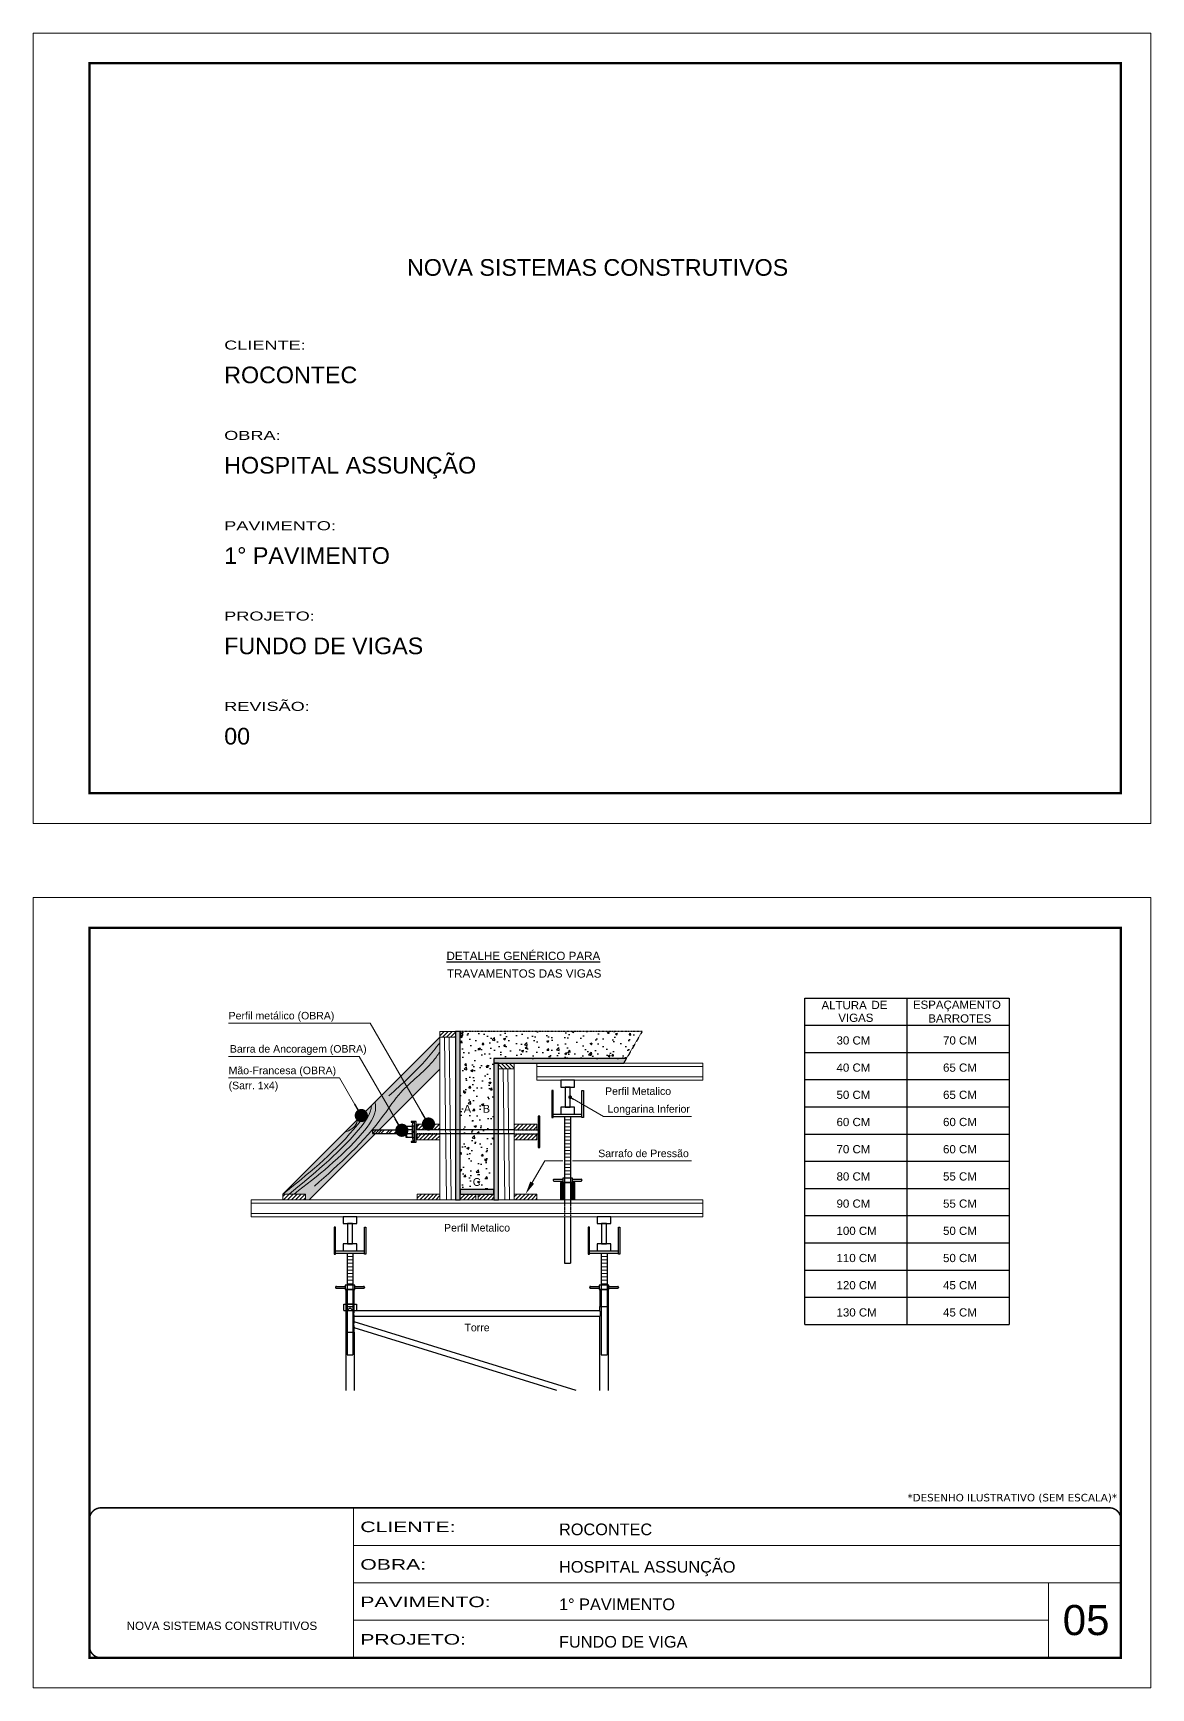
# Model space of a CAD drawing. Extents: x 3090 to 9343, y 762 to 5258.
# Drawn here: x 3090 to 4575, y 3059 to 5258 of the extents above; entities that cross this region are included whole.
import ezdxf
from ezdxf.enums import TextEntityAlignment as Align

# ---------------------------------------------------------------- set-up
doc = ezdxf.new("R2010")
doc.units = 0
for name, pattern in [('CONTINUO', [0]), ('DASHED', [0.75, 0.5, -0.25]), ('HIDDEN', [0.375, 0.25, -0.125])]:
    doc.linetypes.add(name, pattern=pattern)
doc.layers.add('BARRA DE ANCORAGEM', color=251, linetype='Continuous')
doc.layers.add('GARFOS', color=7, linetype='Continuous')
for name, color, linetype, lineweight in [('CARIMBO', 255, 'Continuous', 9), ('CONCRETO', 251, 'Continuous', 25), ('Demarcação 1', 251, 'Continuous', 9), ('Escoras', 2, 'Continuous', 25), ('Folhas', 255, 'Continuous', 9), ('Forcador', 251, 'Continuous', 25), ('Hachura', 251, 'Continuous', 9), ('Madeira', 126, 'Continuous', 18), ('Perfil Metálico', 224, 'Continuous', 18), ('SARRAFO DE PRESSAO', 251, 'DASHED', 9)]:
    doc.layers.add(name, color=color, linetype=linetype, lineweight=lineweight)
doc.layers.add('Demarcação 2', color=7, linetype='Continuous', lineweight=9, true_color=0xe0e0e0)
doc.styles.add('ARIAL', font='arial.ttf')
doc.styles.get("Standard").update_dxf_attribs({"font": 'arial.ttf'})
doc.styles.add('stylellllll', font='verdana.ttf', dxfattribs={"height": 2})
doc.styles.add('Tecnologia', font='')
doc.styles.get('Tecnologia').set_extended_font_data('Forgotten Futurist')
doc.dimstyles.new('3x', dxfattribs={"dimtxt": 10, "dimasz": 5, "dimexe": 7, "dimexo": 5, "dimgap": 4, "dimtad": 1, "dimdec": 4, "dimlfac": 0.333333, "dimdsep": 46, "dimtxsty": 'Standard', "dimblk": 'DOT', "dimcen": 0.09, "dimclrd": 1, "dimclre": 1, "dimclrt": 2, "dimadec": 0, "dimazin": 2, "dimtfac": 1, "dimtdec": 4, "dimtmove": 0, "dimatfit": 3, "dimldrblk": 'DOT', "dimfxl": 1, "dimtolj": 1, "dimtzin": 0, "dimlwd": 9, "dimlwe": 9, "dimarcsym": 0})
pattern_1 = [(45, (-1650.8138, 9648.663), (-2.6516504, 2.6516504), [])]

# ---------------------------------------------------------------- blocks, each defined once
blk = doc.blocks.new('9999999999')
at = {"color": 30, "linetype": 'CONTINUO'}
for p, q in [((98564.6, 34230.2), (98564.6, 34429.4)), ((98564.6, 34379.6), (99584, 34379.6)), ((98564.6, 34329.8), (99488, 34329.8)), ((99584, 34329.8), (99488, 34329.8)), ((99488, 34329.8), (99488, 34230.2)), ((98564.6, 34280), (99488, 34280))]:
    blk.add_line(p, q, dxfattribs=at)
at = {"color": 30, "linetype": 'CONTINUO', "const_width": 2}
blk.add_lwpolyline([(99584, 34230.2), (99584, 34414.4, 0.414214), (99569, 34429.4), (98229, 34429.4, 0.414214), (98214, 34414.4), (98214, 34245.2, 0.414214), (98229, 34230.2), (99584, 34230.2)], format="xyb", dxfattribs=at)
at = {"layer": 'Folhas'}
blk.add_lwpolyline([(98139, 34190.2), (99624, 34190.2), (99624, 35240.2), (98139, 35240.2)], close=True, dxfattribs=at)
at = {"layer": 'Folhas', "color": 30, "const_width": 3}
blk.add_lwpolyline([(98214, 34230.2), (99584, 34230.2), (99584, 35200.2), (98214, 35200.2)], close=True, dxfattribs=at)
at = {"color": 7, "linetype": 'Continuous', "ltscale": 5, "style": 'ARIAL'}
for s, height, p in [('ROCONTEC', 15.48, (98837.7, 34393.1)), ('HOSPITAL ASSUNÇÃO', 15.483, (98837.7, 34343.3)), ('1° PAVIMENTO', 15.483, (98837.7, 34293.5)), ('NOVA SISTEMAS CONSTRUTIVOS', 11.059, (98263.2, 34267.2)), ('FUNDO DE VIGA', 15.483, (98837.7, 34243.7))]:
    blk.add_text(s, height=height, dxfattribs=at).set_placement(p)
at = {"layer": 'Folhas', "color": 7, "style": 'Tecnologia', "width": 1.5}
for s, p in [('CLIENTE:', (98573.7, 34397.2)), ('OBRA:', (98573.7, 34347.3)), ('PAVIMENTO:', (98573.7, 34297.5)), ('PROJETO:', (98573.7, 34247.7))]:
    blk.add_text(s, height=14, dxfattribs=at).set_placement(p)
blk = doc.blocks.new('HT20CT')
at = {"layer": 'Forcador'}
for points in [[(-4, 16), (-4, 20), (4, 20), (4, 16)], [(-1.5, 4), (-1.5, 16), (1.5, 16), (1.5, 4)], [(-4, 0), (-4, 4), (4, 4), (4, 0)]]:
    blk.add_lwpolyline(points, close=True, dxfattribs=at)
blk = doc.blocks.new('_Dot')
at = {"color": 0, "linetype": 'ByBlock', "lineweight": -2}
blk.add_line((-0.5, 0), (-1, 0), dxfattribs=at)
at = {"color": 0, "linetype": 'ByBlock', "const_width": 0.5}
blk.add_lwpolyline([(-0.25, 0, 1), (0.25, 0, 1)], format="xyb", close=True, dxfattribs=at)

msp = doc.modelspace()

# ---------------------------------------------------------------- hatches: boundary and pattern name
at = {"layer": 'CONCRETO', "linetype": 'DASHED', "ltscale": 0.3}
h = msp.add_hatch(dxfattribs=at)
h.set_pattern_fill('AR-CONC', color=256, scale=4, style=0)
h.set_pattern_definition([(50, (-45009.808, -4021.678), (28.690407, -2.510085), [3, -33]), (355, (-45009.808, -4021.678), (-5.550053, 30.087685), [2.4, -26.4]), (100.4514, (-45007.417, -4021.887), (23.140375, 27.577582), [2.549608, -28.045684]), (46.1842, (-45009.808, -4013.68), (42.689642, -6.62076), [4.5, -49.5]), (96.6356, (-45006.25, -4014.23), (37.386508, 38.964715), [3.82441, -42.06852]), (351.1842, (-45009.81, -4013.68), (37.386478, 38.964744), [3.6, -39.6]), (21, (-45005.808, -4015.678), (23.876282, -16.104756), [3, -33]), (326, (-45005.808, -4015.678), (9.732613, 29.006002), [2.4, -26.4]), (71.4514, (-45003.818, -4017.02), (33.608905, 12.90122), [2.549608, -28.045684]), (37.5, (-45009.808, -4021.678), (0.4863942, 13.3157542), [0, -26.08, 0, -26.8, 0, -26.5]), (7.5, (-45009.808, -4021.678), (10.5227815, 15.7764685), [0, -15.28, 0, -25.48, 0, -10.1]), (327.5, (-45018.728, -4021.678), (21.3528974, -0.9021949), [0, -10, 0, -31.2, 0, -41.4]), (317.5, (-45022.728, -4021.678), (23.327447, 4.004199), [0, -13, 0, -20.72, 0, -29.4])])
h.paths.add_polyline_path([(3657.21, 3931.25), (3657.21, 3721.25), (3702.21, 3721.25), (3702.21, 3895.25), (3878.2, 3895.25), (3898.99, 3931.25)])
h.paths.add_polyline_path([(3684.79, 3820.72), (3699.63, 3820.72), (3699.63, 3836.27), (3684.79, 3836.27)], flags=24)
h.paths.add_polyline_path([(3659.47, 3820.72), (3674.36, 3820.72), (3674.36, 3836.27), (3659.47, 3836.27)], flags=24)
h.paths.add_polyline_path([(3671.34, 3723.21), (3687.16, 3723.21), (3687.16, 3739.29), (3671.34, 3739.29)], flags=24)
at = {"layer": 'Demarcação 1'}
for points in [[(3657.21, 3931.25), (3651.21, 3931.25), (3651.21, 3707.75), (3657.21, 3707.75)], [(3878.2, 3895.25), (3702.21, 3895.25), (3702.21, 3889.25), (3874.74, 3889.25)], [(3708.21, 3889.25), (3702.21, 3889.25), (3702.21, 3707.75), (3708.21, 3707.75)], [(3702.21, 3721.25), (3657.21, 3721.25), (3657.21, 3715.25), (3702.21, 3715.25)]]:
    msp.add_hatch(color=256, dxfattribs=at).paths.add_polyline_path(points)
at = {"layer": 'Demarcação 2'}
msp.add_hatch(color=256, dxfattribs=at).paths.add_polyline_path([(3630.21, 3881.32), (3630.21, 3923.75), (3421.72, 3715.27), (3451.79, 3715.27), (3451.79, 3707.75), (3456.63, 3707.75), (3544.42, 3795.54), (3540.75, 3795.54), (3540.75, 3799.96), (3548.84, 3799.96)])
at = {"layer": 'Hachura'}
h = msp.add_hatch(dxfattribs=at)
h.set_pattern_fill('ANSI31', color=256, scale=30, style=0)
h.set_pattern_definition(pattern_1)
h.paths.add_polyline_path([(3630.21, 3931.25), (3651.21, 3931.25), (3651.21, 3923.75), (3630.21, 3923.75)])
h = msp.add_hatch(dxfattribs=at)
h.set_pattern_fill('ANSI31', color=256, scale=30, style=0)
h.set_pattern_definition([(135, (11191.0973, 8204.358), (2.6516504, 2.6516504), [])])
h.paths.add_polyline_path([(3708.21, 3889.25), (3729.21, 3889.25), (3729.21, 3881.75), (3708.21, 3881.75)])
h = msp.add_hatch(dxfattribs=at)
h.set_pattern_fill('ANSI31', color=256, scale=30, style=0)
h.set_pattern_definition(pattern_1)
h.paths.add_polyline_path([(3630.21, 3800.76), (3630.21, 3808.27), (3600.14, 3808.27), (3600.14, 3800.76)])
h = msp.add_hatch(dxfattribs=at)
h.set_pattern_fill('ANSI31', color=256, scale=30, style=0)
h.set_pattern_definition(pattern_1)
h.paths.add_polyline_path([(3759.28, 3800.76), (3759.28, 3808.27), (3729.21, 3808.27), (3729.21, 3800.76)])
h = msp.add_hatch(dxfattribs=at)
h.set_pattern_fill('ANSI32', color=256, scale=20, angle=90, style=0)
h.set_pattern_definition([(45, (12197.279, -5176.581), (5.303301, -5.303301), []), (45, (12197.279, -5173.0455), (5.303301, -5.303301), [])])
h.paths.add_polyline_path([(3540.75, 3795.54), (3540.75, 3799.96), (3585.75, 3799.96), (3585.75, 3795.54)])
h = msp.add_hatch(dxfattribs=at)
h.set_pattern_fill('ANSI31', color=256, scale=30, style=0)
h.set_pattern_definition(pattern_1)
h.paths.add_polyline_path([(3600.14, 3787.22), (3630.21, 3787.22), (3630.21, 3794.74), (3600.14, 3794.74)])
h = msp.add_hatch(dxfattribs=at)
h.set_pattern_fill('ANSI31', color=256, scale=30, style=0)
h.set_pattern_definition(pattern_1)
h.paths.add_polyline_path([(3729.21, 3787.22), (3759.28, 3787.22), (3759.28, 3794.74), (3729.21, 3794.74)])
h = msp.add_hatch(dxfattribs=at)
h.set_pattern_fill('ANSI31', color=256, scale=30, style=0)
h.set_pattern_definition([(45, (-1829.2292, 9555.6564), (-2.6516504, 2.6516504), [])])
h.paths.add_polyline_path([(3451.79, 3707.75), (3451.79, 3715.27), (3421.72, 3715.27), (3421.72, 3707.75)])
h = msp.add_hatch(dxfattribs=at)
h.set_pattern_fill('ANSI31', color=256, scale=30, style=0)
h.set_pattern_definition(pattern_1)
h.paths.add_polyline_path([(3600.21, 3707.75), (3630.21, 3707.75), (3630.21, 3715.25), (3600.21, 3715.25)])
h = msp.add_hatch(dxfattribs=at)
h.set_pattern_fill('ANSI31', color=256, scale=30, style=0)
h.set_pattern_definition(pattern_1)
h.paths.add_polyline_path([(3657.21, 3715.25), (3678.21, 3715.25), (3678.21, 3707.75), (3657.21, 3707.75)])
h = msp.add_hatch(dxfattribs=at)
h.set_pattern_fill('ANSI31', color=256, scale=30, style=0)
h.set_pattern_definition(pattern_1)
h.paths.add_polyline_path([(3702.21, 3707.75), (3702.21, 3715.25), (3681.21, 3715.25), (3681.21, 3707.75)])
h = msp.add_hatch(dxfattribs=at)
h.set_pattern_fill('ANSI31', color=256, scale=30, style=0)
h.set_pattern_definition(pattern_1)
h.paths.add_polyline_path([(3759.21, 3715.25), (3729.21, 3715.25), (3729.21, 3707.75), (3759.21, 3707.75)])
at = {"layer": 'Perfil Metálico'}
for points in [[(3790.57, 3707.75), (3795.07, 3707.75), (3795.07, 3730.55), (3790.57, 3730.55)], [(3804.94, 3707.75), (3809.44, 3707.75), (3809.44, 3730.55), (3804.94, 3730.55)]]:
    msp.add_hatch(color=256, dxfattribs=at).paths.add_polyline_path(points)

# ---------------------------------------------------------------- linework, layer by layer
for points in [[(3657.21, 3931.25), (3651.21, 3931.25), (3651.21, 3707.75), (3657.21, 3707.75)], [(3878.2, 3895.25), (3702.21, 3895.25), (3702.21, 3889.25), (3874.74, 3889.25)], [(3708.21, 3889.25), (3702.21, 3889.25), (3702.21, 3707.75), (3708.21, 3707.75)], [(3702.21, 3721.25), (3657.21, 3721.25), (3657.21, 3715.25), (3702.21, 3715.25)]]:
    msp.add_lwpolyline(points, close=True)
at = {"layer": 'BARRA DE ANCORAGEM'}
for p, q in [((3593.64, 3805.26), (3594.8, 3810.56)), ((3595.96, 3811.45), (3595.96, 3784.05)), ((3593.64, 3790.24), (3594.8, 3784.93)), ((3729.2, 3800.41), (3630.21, 3800.41)), ((3729.2, 3795.08), (3630.21, 3795.08))]:
    msp.add_line(p, q, dxfattribs=at)
at = {"layer": 'BARRA DE ANCORAGEM', "linetype": 'HIDDEN'}
for p, q in [((3630.21, 3800.41), (3598.64, 3800.41)), ((3630.21, 3795.08), (3598.64, 3795.08)), ((3729.2, 3800.41), (3760.78, 3800.41)), ((3729.2, 3795.08), (3760.78, 3795.08))]:
    msp.add_line(p, q, dxfattribs=at)
at = {"layer": 'BARRA DE ANCORAGEM', "flags": 128}
for points in [[(3593.64, 3790.24), (3585.75, 3790.24), (3585.75, 3805.26), (3593.64, 3805.26)], [(3593.64, 3797.31), (3595.96, 3797.31), (3595.96, 3798.19), (3593.64, 3798.19), (3593.64, 3797.31), (3593.64, 3798.19)]]:
    msp.add_lwpolyline(points, dxfattribs=at)
for points in [[(3593.64, 3800.4), (3587.52, 3800.4, -0.729796), (3587.52, 3805.26, -0.729796)], [(3593.64, 3795.1), (3587.52, 3795.1, -0.6666667), (3587.52, 3800.4, -0.6666667)]]:
    msp.add_lwpolyline(points, format="xyb", dxfattribs=at)
for points in [[(3595.96, 3811.45), (3592.41, 3811.45), (3592.41, 3810.56), (3595.96, 3810.56)], [(3595.96, 3805.26), (3593.64, 3805.26), (3593.64, 3790.24), (3595.96, 3790.24)], [(3598.64, 3784.05), (3598.64, 3811.45), (3595.96, 3811.45), (3595.96, 3784.05)], [(3763.18, 3776.95), (3763.18, 3818.55), (3760.78, 3818.55), (3760.78, 3776.95)], [(3585.75, 3799.96), (3540.75, 3799.96), (3540.75, 3795.54), (3585.75, 3795.54)], [(3595.96, 3784.93), (3592.41, 3784.93), (3592.41, 3784.05), (3595.96, 3784.05)]]:
    msp.add_lwpolyline(points, close=True, dxfattribs=at)
at = {"layer": 'BARRA DE ANCORAGEM'}
msp.add_arc((3588.3, 3792.67), 2.55, 107.75636, 252.24364, dxfattribs=at)
at = {"layer": 'CONCRETO', "linetype": 'DASHED', "ltscale": 0.3}
for q in [(3657.21, 3931.25), (3878.2, 3895.25)]:
    msp.add_line((3898.99, 3931.25), q, dxfattribs=at)
at = {"layer": 'Escoras'}
for p, q in [((3805.63, 3730.55), (3794.38, 3730.55)), ((3505.33, 3588.2), (3505.33, 3454.1)), ((3516.58, 3588.2), (3505.33, 3588.2)), ((3516.58, 3565.7), (3516.58, 3588.2)), ((3854.08, 3588.2), (3842.83, 3588.2)), ((3842.83, 3588.2), (3842.83, 3565.7)), ((3854.08, 3588.2), (3854.08, 3454.1)), ((3502.52, 3569.07), (3519.4, 3569.07)), ((3502.52, 3560.3), (3502.52, 3569.07)), ((3505.33, 3565.7), (3516.58, 3565.7)), ((3514.9, 3569.05), (3507.02, 3569.05)), ((3516.58, 3560.07), (3516.58, 3565.7)), ((3519.4, 3569.07), (3519.4, 3560.3)), ((3842.83, 3565.7), (3854.08, 3565.7)), ((3842.83, 3560.07), (3842.83, 3565.7)), ((3502.52, 3560.3), (3508.03, 3560.3)), ((3514.9, 3560.02), (3507.02, 3560.02)), ((3513.88, 3560.3), (3519.4, 3560.3)), ((3842.83, 3560.07), (3516.58, 3560.07)), ((3842.83, 3552.42), (3516.58, 3552.42)), ((3516.58, 3546.07), (3516.58, 3552.42)), ((3811.35, 3454.1), (3516.58, 3545.58)), ((3842.83, 3454.1), (3842.83, 3552.42)), ((3505.33, 3531.95), (3516.58, 3531.95)), ((3785.54, 3454.1), (3516.58, 3537.57)), ((3516.58, 3531.95), (3516.58, 3537.57)), ((3516.58, 3531.95), (3516.58, 3454.1))]:
    msp.add_line(p, q, dxfattribs=at)
for centre, radius, start, end in [((3510.96, 3560.3), 2.92, 0, 180), ((3524.15, 3556.25), 8.48, 153.19207, 206.80793), ((3525.99, 3541.82), 10.33, 155.71056, 204.28944), ((3835.26, 3556.25), 8.48, 333.19207, 26.80793)]:
    msp.add_arc(centre, radius, start, end, dxfattribs=at)
at = {"layer": 'Folhas'}
msp.add_lwpolyline([(3089.93, 4207.68), (4574.93, 4207.68), (4574.93, 5257.68), (3089.93, 5257.68)], close=True, dxfattribs=at)
at = {"layer": 'Folhas', "color": 30, "const_width": 3}
msp.add_lwpolyline([(3164.93, 4247.68), (4534.93, 4247.68), (4534.93, 5217.68), (3164.93, 5217.68)], close=True, dxfattribs=at)
at = {"layer": 'Forcador', "linetype": 'Continuous'}
for p, q in [((3780.88, 3821.45), (3819.13, 3821.45)), ((3780.88, 3818.3), (3819.13, 3818.3)), ((3796.07, 3818.3), (3796.07, 3707.75)), ((3803.94, 3818.3), (3803.94, 3707.75)), ((3780.88, 3733.92), (3780.88, 3733.47)), ((3781.89, 3734.94), (3793.71, 3734.94)), ((3781.89, 3732.46), (3793.71, 3732.46)), ((3806.31, 3734.94), (3818.12, 3734.94)), ((3806.31, 3732.46), (3818.12, 3732.46)), ((3819.13, 3733.92), (3819.13, 3733.47)), ((3796.07, 3684.95), (3796.07, 3623.3)), ((3803.94, 3684.95), (3803.94, 3623.3)), ((3491.83, 3639.95), (3530.08, 3639.95)), ((3491.83, 3636.8), (3530.08, 3636.8)), ((3507.02, 3636.8), (3507.02, 3501.8)), ((3514.9, 3636.8), (3514.9, 3501.8)), ((3829.33, 3639.95), (3867.58, 3639.95)), ((3829.33, 3636.8), (3867.58, 3636.8)), ((3844.52, 3636.8), (3844.52, 3501.8)), ((3852.4, 3636.8), (3852.4, 3501.8)), ((3796.07, 3623.3), (3803.94, 3623.3)), ((3491.83, 3591.57), (3491.83, 3591.12)), ((3492.85, 3592.59), (3504.66, 3592.59)), ((3492.85, 3590.11), (3504.66, 3590.11)), ((3517.26, 3592.59), (3529.07, 3592.59)), ((3517.26, 3590.11), (3529.07, 3590.11)), ((3530.08, 3591.57), (3530.08, 3591.12)), ((3829.33, 3591.57), (3829.33, 3591.12)), ((3830.35, 3592.59), (3842.16, 3592.59)), ((3830.35, 3590.11), (3842.16, 3590.11)), ((3854.76, 3592.59), (3866.57, 3592.59)), ((3854.76, 3590.11), (3866.57, 3590.11)), ((3867.58, 3591.57), (3867.58, 3591.12)), ((3507.02, 3501.8), (3514.9, 3501.8)), ((3844.52, 3501.8), (3852.4, 3501.8))]:
    msp.add_line(p, q, dxfattribs=at)
at = {"layer": 'Forcador', "linetype": 'HIDDEN'}
for p, q in [((3796.07, 3707.75), (3796.07, 3684.95)), ((3803.94, 3707.75), (3803.94, 3684.95))]:
    msp.add_line(p, q, dxfattribs=at)
at = {"layer": 'Forcador', "linetype": 'Continuous'}
for points in [[(3778.97, 3852.95), (3778.97, 3816.95), (3780.88, 3816.95), (3780.88, 3852.95)], [(3821.04, 3852.95), (3821.04, 3816.95), (3819.13, 3816.95), (3819.13, 3852.95)], [(3793.71, 3736.4), (3793.71, 3730.55), (3806.31, 3730.55), (3806.31, 3736.4)], [(3489.92, 3671.45), (3489.92, 3635.45), (3491.83, 3635.45), (3491.83, 3671.45)], [(3532, 3671.45), (3532, 3635.45), (3530.08, 3635.45), (3530.08, 3671.45)], [(3827.42, 3671.45), (3827.42, 3635.45), (3829.33, 3635.45), (3829.33, 3671.45)], [(3869.5, 3671.45), (3869.5, 3635.45), (3867.58, 3635.45), (3867.58, 3671.45)], [(3504.66, 3594.05), (3504.66, 3588.2), (3517.26, 3588.2), (3517.26, 3594.05)], [(3842.16, 3594.05), (3842.16, 3588.2), (3854.76, 3588.2), (3854.76, 3594.05)]]:
    msp.add_lwpolyline(points, close=True, dxfattribs=at)
for centre, start, end in [((3781.89, 3733.92), 90, 180), ((3781.89, 3733.47), 180, 270), ((3818.12, 3733.92), 0, 90), ((3818.12, 3733.47), 270, 0), ((3492.85, 3591.57), 90, 180), ((3492.85, 3591.12), 180, 270), ((3529.07, 3591.57), 0, 90), ((3529.07, 3591.12), 270, 0), ((3830.35, 3591.57), 90, 180), ((3830.35, 3591.12), 180, 270), ((3866.57, 3591.57), 0, 90), ((3866.57, 3591.12), 270, 0)]:
    msp.add_arc(centre, 1.01, start, end, dxfattribs=at)
at = {"layer": 'GARFOS', "color": 2, "ltscale": 1.5}
for p, q in [((4115.13, 3542), (4115.13, 3975.64)), ((4115.13, 3975.64), (4386.67, 3975.64)), ((4250.9, 3975.64), (4250.9, 3542)), ((4386.67, 3975.64), (4386.67, 3542)), ((4115.13, 3939.5), (4386.67, 3939.5)), ((4115.13, 3939.5), (4386.67, 3939.5)), ((4115.13, 3903.36), (4386.67, 3903.36)), ((4115.13, 3867.23), (4386.67, 3867.23)), ((4115.13, 3831.09), (4386.67, 3831.09)), ((4115.13, 3794.96), (4386.67, 3794.96)), ((4115.13, 3758.82), (4386.67, 3758.82)), ((4115.13, 3722.68), (4386.67, 3722.68)), ((4115.13, 3686.55), (4386.67, 3686.55)), ((4115.13, 3650.41), (4386.67, 3650.41)), ((4115.13, 3614.27), (4386.67, 3614.27)), ((4115.13, 3578.14), (4386.67, 3578.14)), ((4115.13, 3542), (4386.67, 3542))]:
    msp.add_line(p, q, dxfattribs=at)
at = {"layer": 'Hachura'}
for p, q in [((3639.23, 3707.75), (3636.53, 3923.75)), ((3645.23, 3707.75), (3642.53, 3923.75)), ((3716.71, 3707.75), (3714.53, 3881.75)), ((3722.71, 3707.75), (3720.53, 3881.75)), ((3803.94, 3813.78), (3796.07, 3813.78)), ((3803.94, 3809.27), (3796.07, 3809.27)), ((3803.94, 3804.75), (3796.07, 3804.75)), ((3803.94, 3800.23), (3796.07, 3800.23)), ((3803.94, 3795.72), (3796.07, 3795.72)), ((3803.94, 3791.2), (3796.07, 3791.2)), ((3803.94, 3786.68), (3796.07, 3786.68)), ((3803.94, 3782.17), (3796.07, 3782.17)), ((3803.94, 3777.65), (3796.07, 3777.65)), ((3803.94, 3773.13), (3796.07, 3773.13)), ((3803.94, 3768.62), (3796.07, 3768.62)), ((3803.94, 3764.1), (3796.07, 3764.1)), ((3803.94, 3759.58), (3796.07, 3759.58)), ((3803.94, 3755.07), (3796.07, 3755.07)), ((3803.94, 3750.55), (3796.07, 3750.55)), ((3803.94, 3746.03), (3796.07, 3746.03)), ((3803.94, 3741.52), (3796.07, 3741.52)), ((3514.9, 3632.28), (3507.02, 3632.28)), ((3514.9, 3627.77), (3507.02, 3627.77)), ((3852.4, 3632.28), (3844.52, 3632.28)), ((3852.4, 3627.77), (3844.52, 3627.77)), ((3514.9, 3623.25), (3507.02, 3623.25)), ((3514.9, 3618.73), (3507.02, 3618.73)), ((3514.9, 3614.22), (3507.02, 3614.22)), ((3514.9, 3609.7), (3507.02, 3609.7)), ((3852.4, 3623.25), (3844.52, 3623.25)), ((3852.4, 3618.73), (3844.52, 3618.73)), ((3852.4, 3614.22), (3844.52, 3614.22)), ((3852.4, 3609.7), (3844.52, 3609.7)), ((3514.9, 3605.18), (3507.02, 3605.18)), ((3514.9, 3600.67), (3507.02, 3600.67)), ((3514.9, 3596.15), (3507.02, 3596.15)), ((3852.4, 3605.18), (3844.52, 3605.18)), ((3852.4, 3600.67), (3844.52, 3600.67)), ((3852.4, 3596.15), (3844.52, 3596.15))]:
    msp.add_line(p, q, dxfattribs=at)
at = {"layer": 'Hachura', "color": 1}
for p, q in [((3752.96, 3730.4), (3769.62, 3759.26)), ((3769.62, 3759.26), (3793.57, 3759.26)), ((3806.44, 3759.26), (3964.55, 3759.26))]:
    msp.add_line(p, q, dxfattribs=at)
at = {"layer": 'Hachura'}
for points in [[(3630.21, 3915.95), (3613.16, 3894.99), (3562.58, 3845.73)], [(3463.69, 3725.76), (3555.58, 3819.88), (3578.53, 3850.37), (3620.9, 3891.41), (3630.21, 3903.87)], [(3436.76, 3715.27), (3527.26, 3796.17), (3544.91, 3831), (3544.17, 3837.71)], [(3503.47, 3797.01), (3519.81, 3809.66), (3520.58, 3814.12)]]:
    msp.add_spline(points, degree=3, dxfattribs=at)
for points, knots in [([(3430.07, 3715.27), (3461.42, 3740.74), (3502.08, 3773.78), (3539.16, 3821.16), (3539.65, 3833.19)], [0, 0, 0, 0, 125.1825812, 162.3251979, 162.3251979, 162.3251979, 162.3251979]), ([(3421.72, 3715.27), (3453.96, 3741), (3493.18, 3772.31), (3528.87, 3816.89), (3531.89, 3825.43)], [0, 0, 0, 0, 127.741989, 155.4442459, 155.4442459, 155.4442459, 155.4442459])]:
    msp.add_open_spline(points, degree=3, knots=knots, dxfattribs=at)
at = {"layer": 'Hachura', "color": 1}
msp.add_solid([(3755.48, 3728.95), (3744.21, 3715.25), (3750.43, 3731.86)], dxfattribs=at)
at = {"layer": 'Madeira'}
for p, q in [((3630.21, 3923.75), (3421.72, 3715.27)), ((3630.21, 3923.75), (3630.21, 3715.25)), ((3630.21, 3881.32), (3456.63, 3707.75)), ((3729.21, 3715.25), (3729.21, 3881.75))]:
    msp.add_line(p, q, dxfattribs=at)
for points in [[(3630.21, 3923.75), (3651.21, 3923.75), (3651.21, 3931.25), (3630.21, 3931.25)], [(3729.21, 3881.75), (3708.21, 3881.75), (3708.21, 3889.25), (3729.21, 3889.25)], [(3600.14, 3808.27), (3630.21, 3808.27), (3630.21, 3800.76), (3600.14, 3800.76)], [(3729.21, 3808.27), (3759.28, 3808.27), (3759.28, 3800.76), (3729.21, 3800.76)], [(3600.14, 3787.22), (3630.21, 3787.22), (3630.21, 3794.74), (3600.14, 3794.74)], [(3729.21, 3787.22), (3759.28, 3787.22), (3759.28, 3794.74), (3729.21, 3794.74)], [(3421.72, 3715.27), (3451.79, 3715.27), (3451.79, 3707.75), (3421.72, 3707.75)], [(3600.21, 3707.75), (3630.21, 3707.75), (3630.21, 3715.25), (3600.21, 3715.25)], [(3678.21, 3707.75), (3657.21, 3707.75), (3657.21, 3715.25), (3678.21, 3715.25)], [(3681.21, 3707.75), (3702.21, 3707.75), (3702.21, 3715.25), (3681.21, 3715.25)], [(3759.21, 3707.75), (3729.21, 3707.75), (3729.21, 3715.25), (3759.21, 3715.25)]]:
    msp.add_lwpolyline(points, close=True, dxfattribs=at)
at = {"layer": 'Perfil Metálico'}
for p, q in [((3759.21, 3884.75), (3979.71, 3884.75)), ((3759.21, 3870.95), (3979.71, 3870.95)), ((3379.71, 3703.25), (3979.71, 3703.25)), ((3379.71, 3689.45), (3979.71, 3689.45))]:
    msp.add_line(p, q, dxfattribs=at)
for points in [[(3759.21, 3866.45), (3979.71, 3866.45), (3979.71, 3889.25), (3759.21, 3889.25)], [(3795.07, 3707.75), (3790.57, 3707.75), (3790.57, 3730.55), (3795.07, 3730.55)], [(3804.94, 3707.75), (3809.44, 3707.75), (3809.44, 3730.55), (3804.94, 3730.55)], [(3379.71, 3684.95), (3979.71, 3684.95), (3979.71, 3707.75), (3379.71, 3707.75)]]:
    msp.add_lwpolyline(points, close=True, dxfattribs=at)

# ---------------------------------------------------------------- block references
at = {"layer": 'Forcador', "linetype": 'Continuous', "xscale": -2.25, "yscale": 2.25, "zscale": 2.25}
for p in [(3800.01, 3821.45), (3848.46, 3639.95)]:
    msp.add_blockref('HT20CT', p, dxfattribs=at)
at = {"layer": 'Forcador', "xscale": -2.25, "yscale": 2.25, "zscale": 2.25}
msp.add_blockref('HT20CT', (3510.96, 3639.95), dxfattribs=at)
at = {"layer": 'SARRAFO DE PRESSAO', "color": 6, "linetype": 'ByBlock'}
msp.add_blockref('9999999999', (-95049.05, -31131.1), dxfattribs=at)

# ---------------------------------------------------------------- texts
at = {"color": 0, "linetype": 'Continuous', "ltscale": 5, "style": 'ARIAL'}
for s, height, p in [('NOVA SISTEMAS CONSTRUTIVOS', 22.1184, (3586.67, 4935.25)), ('ROCONTEC', 22.118, (3343.83, 4792.48)), ('HOSPITAL ASSUNÇÃO', 22.1184, (3343.83, 4672.48)), ('1° PAVIMENTO', 22.1184, (3343.83, 4552.48)), ('FUNDO DE VIGAS', 22.1184, (3343.83, 4432.48)), ('00', 22.118, (3343.83, 4312.48))]:
    msp.add_text(s, height=height, dxfattribs=at).set_placement(p)
for s, p in [('%%UDETALHE GENÉRICO PARA', (3741.25, 4026.15)), ('TRAVAMENTOS DAS VIGAS', (3742.33, 4002.76))]:
    msp.add_text(s, height=11.0592, dxfattribs=at).set_placement(p, align=Align.CENTER)
at = {"layer": 'CARIMBO', "style": 'ARIAL'}
for s, height, p in [('Perfil metálico (OBRA)', 10, (3349.67, 3947.26)), ('Barra de Ancoragem (OBRA)', 10, (3351.35, 3903.14)), ('Mão-Francesa (OBRA)', 10, (3349.67, 3874.48)), ('Longarina Inferior', 10, (3853, 3823.37)), ('Sarrafo de Pressão', 10, (3840.72, 3764.26)), ('05', 40, (4457.79, 3129.25))]:
    msp.add_text(s, height=height, dxfattribs=at).set_placement(p)
msp.add_text('(Sarr. 1x4)', height=10, dxfattribs=at).set_placement((3349.67, 3864.48), align=Align.TOP_LEFT)
for s, p in [('Perfil Metalico', (3893.65, 3851.95)), ('Perfil Metalico', (3679.71, 3670.45)), ('Torre', (3679.71, 3537.93))]:
    msp.add_text(s, height=10, dxfattribs=at).set_placement(p, align=Align.MIDDLE_CENTER)
at = {"layer": 'CARIMBO', "color": 0, "linetype": 'Continuous', "style": 'ARIAL'}
for s, p in [('A', (3666.92, 3828.5)), ('B', (3692.21, 3828.5)), ('C', (3679.25, 3731.25))]:
    msp.add_text(s, height=10.37, dxfattribs=at).set_placement(p, align=Align.MIDDLE_CENTER)
at = {"layer": 'CARIMBO', "style": 'stylellllll'}
msp.add_text('*DESENHO ILUSTRATIVO (SEM ESCALA)*', height=10, dxfattribs=at).set_placement((4529.93, 3306.92), align=Align.RIGHT)
at = {"layer": 'Folhas', "color": 30, "style": 'Tecnologia', "width": 1.5}
for s, p in [('CLIENTE:', (3343.83, 4837.18)), ('OBRA:', (3343.83, 4717.18)), ('PAVIMENTO:', (3343.83, 4597.18)), ('PROJETO:', (3343.83, 4477.18)), ('REVISÃO:', (3343.83, 4357.18))]:
    msp.add_text(s, height=12, dxfattribs=at).set_placement(p)
at = {"layer": 'GARFOS', "color": 2, "ltscale": 1.5}
for s, height, p in [('ALTURA   ', 10.91, (4137.33, 3960.67)), ('DE', 10.91, (4203.72, 3961.05)), ('ESPAÇAMENTO', 10.9102, (4258.77, 3961.36)), ('VIGAS', 10.91, (4159.68, 3943.97)), ('BARROTES', 10.91, (4279.18, 3943.13)), ('30 CM', 10.91, (4157.32, 3913.9)), ('70 CM', 10.91, (4298.8, 3913.9)), ('40 CM', 10.91, (4157.32, 3877.76)), ('65 CM', 10.91, (4298.8, 3877.76)), ('50 CM', 10.91, (4157.32, 3841.63)), ('65 CM', 10.91, (4298.8, 3841.63)), ('60 CM', 10.91, (4157.32, 3805.49)), ('60 CM', 10.91, (4298.8, 3805.49)), ('70 CM', 10.91, (4157.32, 3769.36)), ('60 CM', 10.91, (4298.8, 3769.36)), ('80 CM', 10.91, (4157.32, 3733.22)), ('55 CM', 10.91, (4298.8, 3733.22)), ('90 CM', 10.91, (4157.32, 3697.08)), ('55 CM', 10.91, (4298.8, 3697.08)), ('100 CM', 10.91, (4157.32, 3660.95)), ('50 CM', 10.91, (4298.8, 3660.95)), ('110 CM', 10.91, (4157.32, 3624.81)), ('50 CM', 10.91, (4298.8, 3624.81)), ('120 CM', 10.91, (4157.32, 3588.67)), ('45 CM', 10.91, (4298.8, 3588.67)), ('130 CM', 10.91, (4157.32, 3552.54)), ('45 CM', 10.91, (4298.8, 3552.54))]:
    msp.add_text(s, height=height, dxfattribs=at).set_placement(p)

# ---------------------------------------------------------------- leaders
msp.add_leader([(3803.38, 3843.95), (3847.69, 3818.37), (3964.55, 3818.37)], dimstyle='3x', override={"dimgap": 4, "dimtad": 0})
at = {"layer": 'Hachura'}
for points, override in [([(3615.17, 3808.27), (3537.82, 3942.26), (3349.67, 3942.26)], {"dimasz": 17.5, "dimtad": 0}), ([(3579.82, 3799.96), (3523.13, 3898.14), (3349.67, 3898.14)], {"dimasz": 17.5, "dimtad": 0}), ([(3525.97, 3819.51), (3497.12, 3869.48), (3349.67, 3869.48)], {"dimasz": 17.5, "dimgap": 4, "dimtad": 0})]:
    msp.add_leader(points, dimstyle='3x', override=override, dxfattribs=at)

doc.saveas('drawing.dxf')
